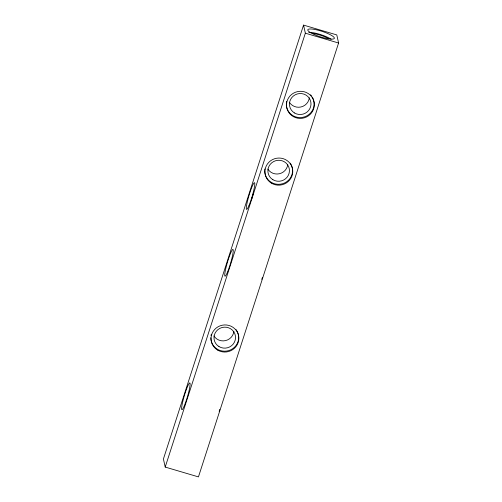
<?xml version="1.0" encoding="UTF-8"?>
<svg xmlns="http://www.w3.org/2000/svg" width="502" height="502" viewBox="0 0 502 502"><rect width="100%" height="100%" fill="white"/><g stroke="black" fill="none" stroke-linecap="round" stroke-linejoin="round"><path stroke-width="0.75" d="M303.553 25.1L163.414 458.985L165.208 467.073L198.447 476.9L338.586 43.015L336.792 34.927L303.553 25.1L305.348 33.188L165.208 467.073M305.348 33.188L338.586 43.015M309.326 97.783A10.793 10.486 -12.5 0 1 289.397 102.314M287.772 164.53A10.793 10.486 -12.5 0 1 267.836 169.067M233.869 331.414A10.793 10.486 -12.5 0 1 213.934 335.945M262.42 277.411A13.943 1.638 -73.5 0 1 261.755 279.307M219.826 409.337A13.943 1.638 -73.5 0 1 219.161 411.326M312.326 33.49A10.793 2.228 17.9 0 1 328.615 38.786M308.699 32.341A13.943 2.874 17.9 0 1 331.132 39.194M251.621 199.369A13.943 1.638 -73.5 0 1 252.199 197.273M252.613 195.88A13.943 1.638 -73.5 0 1 253.265 193.803M290.275 163.156A13.943 13.541 -12.5 0 1 282.726 183.694A13.943 13.541 -12.5 0 1 264.742 171.044M264.755 170.341A13.943 13.541 -12.5 0 1 264.893 168.923M313.668 100.344A13.943 13.541 -12.5 0 1 302.405 117.386A13.943 13.541 -12.5 0 1 286.316 104.893M286.316 103.481A13.943 13.541 -12.5 0 1 286.604 101.36M310.562 94.815A13.943 13.541 -12.5 0 1 311.485 95.907M312.275 97.087A13.943 13.541 -12.5 0 1 313.461 99.666M236.059 329.594A13.943 13.541 -12.5 0 1 229.006 350.515A13.943 13.541 -12.5 0 1 210.84 337.758M211.022 335.631A13.943 13.541 -12.5 0 1 211.329 334.244M312.188 33.565A13.943 2.874 17.9 0 0 334.081 38.685A13.943 2.874 17.9 0 0 316.944 29.919A13.943 2.874 17.9 0 0 312.188 33.565M293.45 116.684A13.943 13.541 -12.5 0 0 314.334 104.68A13.943 13.541 -12.5 0 0 293.444 93.196A13.943 13.541 -12.5 0 0 293.45 116.684M271.362 183.13A13.943 13.541 -12.5 0 0 292.76 172.035A13.943 13.541 -12.5 0 0 272.423 159.649A13.943 13.541 -12.5 0 0 271.362 183.13M217.931 350.283A13.943 13.541 -12.5 0 0 238.87 338.373A13.943 13.541 -12.5 0 0 218.037 326.796A13.943 13.541 -12.5 0 0 217.931 350.283M249.074 205.312A13.943 1.638 -73.5 0 0 254.746 183.042A13.943 1.638 -73.5 0 0 247.837 199.714A13.943 1.638 -73.5 0 0 249.074 205.312M227.519 272.065A13.943 1.638 -73.5 0 0 233.185 249.795A13.943 1.638 -73.5 0 0 226.276 266.468A13.943 1.638 -73.5 0 0 227.519 272.065M184.397 405.566A13.943 1.638 -73.5 0 0 190.063 383.296A13.943 1.638 -73.5 0 0 183.155 399.968A13.943 1.638 -73.5 0 0 184.397 405.566M294.429 112.937A10.793 10.486 -12.5 0 0 310.989 104.353A10.793 10.486 -12.5 0 0 295.251 94.765A10.793 10.486 -12.5 0 0 294.429 112.937M272.868 179.691A10.793 10.486 -12.5 0 0 289.434 171.107A10.793 10.486 -12.5 0 0 273.69 161.512A10.793 10.486 -12.5 0 0 272.868 179.691M218.966 346.568A10.793 10.486 -12.5 0 0 235.532 337.984A10.793 10.486 -12.5 0 0 219.788 328.396A10.793 10.486 -12.5 0 0 218.966 346.568"/></g></svg>
